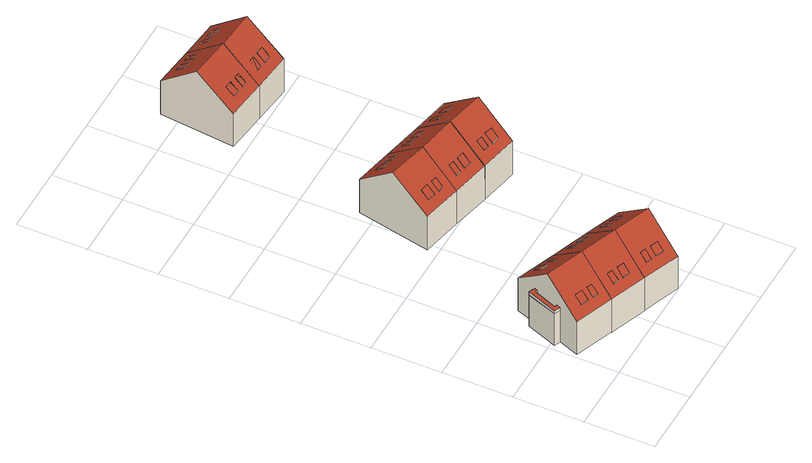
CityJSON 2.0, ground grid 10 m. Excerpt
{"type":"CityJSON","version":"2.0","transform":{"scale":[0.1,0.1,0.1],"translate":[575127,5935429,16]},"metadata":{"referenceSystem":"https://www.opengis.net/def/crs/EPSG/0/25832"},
"CityObjects":{
"building1":{"type":"Building","attributes":{"Grundfläche 2D":"69.646226","Grundhöhe NN":"16.874"},"children":["building1-1","building1-2","building1-3","building1-4","building1-5"],"geometry":[{"type":"Solid","lod":"3","boundaries":[[[[0,1,2,3,4,5]],[[6,7,2,1,8,9]],[[10,11,12,13,14,15,16]],[[9,8,1,0,5,17,18]],[[6,9,18,19]],[[12,11,10,16,20,21,4,3,2,7,6,19,22]],[[5,4,21,17]],[[23,14,13,12,22,24]],[[15,14,23,25]],[[16,15,25,20]],[[25,23,24,22,19,18,17,21,20]]]],"semantics":{"surfaces":[{"type":"RoofSurface"},{"type":"WallSurface"},{"type":"GroundSurface"}],"values":[[0,0,0,1,1,1,1,1,1,1,2]]}}]},
"building1-1":{"type":"BuildingInstallation","parents":["building1"],"geometry":[{"type":"MultiSurface","lod":"3","boundaries":[[[26,27,28,29,30,31]],[[27,26,31,32,33]],[[33,34,28,27]],[[35,36,30,29,28,34]],[[36,32,31,30]]],"semantics":{"surfaces":[{"type":"RoofSurface"},{"type":"WallSurface"}],"values":[0,1,1,1,1]}}]},
"building1-2":{"type":"BuildingInstallation","parents":["building1"],"geometry":[{"type":"MultiSurface","lod":"3","boundaries":[[[37,38,39,40,41,42,43,44]],[[45,46,47,44,43,42,41]],[[48,45,41,40]],[[47,49,50,51,39,38,37,44]],[[51,48,40,39]]],"semantics":{"surfaces":[{"type":"RoofSurface"},{"type":"WallSurface"}],"values":[0,1,1,1,1]}}]},
"building1-3":{"type":"BuildingInstallation","parents":["building1"],"geometry":[{"type":"MultiSurface","lod":"3","boundaries":[[[52,53,54,55,56,57]],[[58,59,55,54]],[[59,60,61,57,56,55]],[[61,62,53,52,57]],[[62,58,54,53]]],"semantics":{"surfaces":[{"type":"RoofSurface"},{"type":"WallSurface"}],"values":[0,1,1,1,1]}}]},
"building1-4":{"type":"BuildingInstallation","parents":["building1"],"geometry":[{"type":"MultiSurface","lod":"3","boundaries":[[[63,64,65,66,67,68,69,70]],[[64,63,71,72]],[[73,74,67,66,65,64,72,75]],[[68,67,74,76]],[[77,71,63,70,69,68,76,78]]],"semantics":{"surfaces":[{"type":"RoofSurface"},{"type":"WallSurface"}],"values":[0,1,1,1,1]}}]},
"building1-5":{"type":"BuildingInstallation","parents":["building1"],"geometry":[{"type":"MultiSurface","lod":"3","boundaries":[[[79,80,81,82,83,84,85,86,87]],[[10,82,81,16]],[[10,88,83,82]],[[88,89,84,83]],[[89,11,85,84]],[[12,86,85,11]],[[12,13,14,79,87,86]],[[14,15,80,79]],[[16,81,80,15]]],"semantics":{"surfaces":[{"type":"RoofSurface"},{"type":"WallSurface"}],"values":[0,1,1,1,1,1,1,1,1]}}]},
"building2":{"type":"Building","attributes":{"Grundfläche 2D":"62.182730","Grundhöhe NN":"16.823"},"children":["building2-1","building2-2","building2-3","building2-4"],"geometry":[{"type":"Solid","lod":"3","boundaries":[[[[9,1,90,91]],[[1,5,92,90]],[[5,1,9,93,94]],[[92,5,94,95]],[[91,90,92,95,96]],[[9,91,96,93]],[[94,93,96,95]]]],"semantics":{"surfaces":[{"type":"RoofSurface"},{"type":"WallSurface"},{"type":"GroundSurface"}],"values":[[0,0,1,1,1,1,2]]}}]},
"building2-1":{"type":"BuildingInstallation","parents":["building2"],"geometry":[{"type":"MultiSurface","lod":"3","boundaries":[[[97,98,99,100]],[[99,98,101,102]],[[100,99,102,103]],[[97,100,103,104]],[[98,97,104,101]]],"semantics":{"surfaces":[{"type":"RoofSurface"},{"type":"WallSurface"}],"values":[0,1,1,1,1]}}]},
"building2-2":{"type":"BuildingInstallation","parents":["building2"],"geometry":[{"type":"MultiSurface","lod":"3","boundaries":[[[105,106,107,108]],[[108,107,109,110]],[[105,108,110,111]],[[106,105,111,112]],[[107,106,112,109]]],"semantics":{"surfaces":[{"type":"RoofSurface"},{"type":"WallSurface"}],"values":[0,1,1,1,1]}}]},
"building2-3":{"type":"BuildingInstallation","parents":["building2"],"geometry":[{"type":"MultiSurface","lod":"3","boundaries":[[[113,114,115,116]],[[116,115,117,118]],[[118,119,113,116]],[[114,113,119,120]],[[120,117,115,114]]],"semantics":{"surfaces":[{"type":"RoofSurface"},{"type":"WallSurface"}],"values":[0,1,1,1,1]}}]},
"building2-4":{"type":"BuildingInstallation","parents":["building2"],"geometry":[{"type":"MultiSurface","lod":"3","boundaries":[[[121,122,123,124]],[[123,122,125,126]],[[127,125,122,121]],[[128,127,121,124]],[[124,123,126,128]]],"semantics":{"surfaces":[{"type":"RoofSurface"},{"type":"WallSurface"}],"values":[0,1,1,1,1]}}]},
"building3":{"type":"Building","attributes":{"Grundfläche 2D":"62.099088","Grundhöhe NN":"16.865"},"children":["building3-1","building3-2","building3-3","building3-4"],"geometry":[{"type":"Solid","lod":"3","boundaries":[[[[91,90,129,130]],[[129,90,92,131,132]],[[92,90,91,133,134]],[[131,92,134,135]],[[136,130,129,132,131,135,137]],[[91,130,136,133]],[[135,134,133,136,137]]]],"semantics":{"surfaces":[{"type":"RoofSurface"},{"type":"WallSurface"},{"type":"GroundSurface"}],"values":[[0,0,1,1,1,1,2]]}}]},
"building3-1":{"type":"BuildingInstallation","parents":["building3"],"geometry":[{"type":"MultiSurface","lod":"3","boundaries":[[[138,139,140,141]],[[138,141,142,143]],[[141,140,144,142]],[[139,138,143,145]],[[140,139,145,144]]],"semantics":{"surfaces":[{"type":"RoofSurface"},{"type":"WallSurface"}],"values":[0,1,1,1,1]}}]},
"building3-2":{"type":"BuildingInstallation","parents":["building3"],"geometry":[{"type":"MultiSurface","lod":"3","boundaries":[[[146,147,148,149]],[[148,147,150,151]],[[149,148,151,152]],[[146,149,152,153]],[[147,146,153,150]]],"semantics":{"surfaces":[{"type":"RoofSurface"},{"type":"WallSurface"}],"values":[0,1,1,1,1]}}]},
"building3-3":{"type":"BuildingInstallation","parents":["building3"],"geometry":[{"type":"MultiSurface","lod":"3","boundaries":[[[154,155,156,157]],[[157,156,158,159]],[[154,157,159,160]],[[155,154,160,161]],[[156,155,161,158]]],"semantics":{"surfaces":[{"type":"RoofSurface"},{"type":"WallSurface"}],"values":[0,1,1,1,1]}}]},
"building3-4":{"type":"BuildingInstallation","parents":["building3"],"geometry":[{"type":"MultiSurface","lod":"3","boundaries":[[[162,163,164,165]],[[165,164,166,167]],[[167,168,162,165]],[[168,169,163,162]],[[164,163,169,166]]],"semantics":{"surfaces":[{"type":"RoofSurface"},{"type":"WallSurface"}],"values":[0,1,1,1,1]}}]},
"building4":{"type":"Building","attributes":{"Grundfläche 2D":"64.608838","Grundhöhe NN":"17.118"},"children":["building4-1","building4-2","building4-3","building4-4"],"geometry":[{"type":"Solid","lod":"3","boundaries":[[[[170,171,172,173]],[[172,174,175,176,173]],[[171,170,177,178]],[[174,172,171,178,179]],[[175,174,179,180]],[[180,181,177,170,173,176,175]],[[180,179,178,177,181]]]],"semantics":{"surfaces":[{"type":"RoofSurface"},{"type":"WallSurface"},{"type":"GroundSurface"}],"values":[[0,0,1,1,1,1,2]]}}]},
"building4-1":{"type":"BuildingInstallation","parents":["building4"],"geometry":[{"type":"MultiSurface","lod":"3","boundaries":[[[182,183,184,185]],[[185,184,186,187]],[[182,185,187,188]],[[183,182,188,189]],[[184,183,189,186]]],"semantics":{"surfaces":[{"type":"RoofSurface"},{"type":"WallSurface"}],"values":[0,1,1,1,1]}}]},
"building4-2":{"type":"BuildingInstallation","parents":["building4"],"geometry":[{"type":"MultiSurface","lod":"3","boundaries":[[[190,191,192,193,194,195]],[[193,196,197,195,194]],[[198,199,192,191]],[[195,197,198,191,190]],[[199,196,193,192]]],"semantics":{"surfaces":[{"type":"RoofSurface"},{"type":"WallSurface"}],"values":[0,1,1,1,1]}}]},
"building4-3":{"type":"BuildingInstallation","parents":["building4"],"geometry":[{"type":"MultiSurface","lod":"3","boundaries":[[[200,201,202,203,204,205]],[[206,207,208,205,204,203]],[[209,206,203,202]],[[208,210,200,205]],[[210,209,202,201,200]]],"semantics":{"surfaces":[{"type":"RoofSurface"},{"type":"WallSurface"}],"values":[0,1,1,1,1]}}]},
"building4-4":{"type":"BuildingInstallation","parents":["building4"],"geometry":[{"type":"MultiSurface","lod":"3","boundaries":[[[211,212,213,214,215]],[[212,211,216,217]],[[217,218,213,212]],[[215,214,213,218,219,220]],[[220,216,211,215]]],"semantics":{"surfaces":[{"type":"RoofSurface"},{"type":"WallSurface"}],"values":[0,1,1,1,1]}}]},
"building5":{"type":"Building","attributes":{"Grundfläche 2D":"62.479571","Grundhöhe NN":"17.138"},"children":["building5-1","building5-2","building5-3","building5-4"],"geometry":[{"type":"Solid","lod":"3","boundaries":[[[[221,222,170,173]],[[223,224,221,173,176,175]],[[170,222,225,177]],[[180,175,176,173,170,177,181]],[[223,175,180,226]],[[222,221,224,223,226,225]],[[180,181,177,225,226]]]],"semantics":{"surfaces":[{"type":"RoofSurface"},{"type":"WallSurface"},{"type":"GroundSurface"}],"values":[[0,0,1,1,1,1,2]]}}]},
"building5-1":{"type":"BuildingInstallation","parents":["building5"],"geometry":[{"type":"MultiSurface","lod":"3","boundaries":[[[227,228,229,230,231,232,233]],[[234,235,229,228]],[[235,236,230,229]],[[231,230,236,237,233,232]],[[228,227,233,237,234]]],"semantics":{"surfaces":[{"type":"RoofSurface"},{"type":"WallSurface"}],"values":[0,1,1,1,1]}}]},
"building5-2":{"type":"BuildingInstallation","parents":["building5"],"geometry":[{"type":"MultiSurface","lod":"3","boundaries":[[[238,239,240,241]],[[241,240,242,243]],[[238,241,243,244]],[[239,238,244,245]],[[240,239,245,242]]],"semantics":{"surfaces":[{"type":"RoofSurface"},{"type":"WallSurface"}],"values":[0,1,1,1,1]}}]},
"building5-3":{"type":"BuildingInstallation","parents":["building5"],"geometry":[{"type":"MultiSurface","lod":"3","boundaries":[[[246,247,248,249]],[[249,248,250,251]],[[246,249,251,252]],[[247,246,252,253]],[[248,247,253,250]]],"semantics":{"surfaces":[{"type":"RoofSurface"},{"type":"WallSurface"}],"values":[0,1,1,1,1]}}]},
"building5-4":{"type":"BuildingInstallation","parents":["building5"],"geometry":[{"type":"MultiSurface","lod":"3","boundaries":[[[254,255,256,257,258,259]],[[260,261,259,258,257]],[[261,262,254,259]],[[262,263,255,254]],[[257,256,255,263,264,260]]],"semantics":{"surfaces":[{"type":"RoofSurface"},{"type":"WallSurface"}],"values":[0,1,1,1,1]}}]},
"building6":{"type":"Building","attributes":{"Grundfläche 2D":"62.308083","Grundhöhe NN":"17.095"},"children":["building6-1","building6-2","building6-3","building6-4"],"geometry":[{"type":"Solid","lod":"3","boundaries":[[[[265,222,221,266]],[[221,223,267,266]],[[222,265,268,225]],[[223,221,222,225,226]],[[267,223,226,269]],[[265,266,267,269,268]],[[226,225,268,269]]]],"semantics":{"surfaces":[{"type":"RoofSurface"},{"type":"WallSurface"},{"type":"GroundSurface"}],"values":[[0,0,1,1,1,1,2]]}}]},
"building6-1":{"type":"BuildingInstallation","parents":["building6"],"geometry":[{"type":"MultiSurface","lod":"3","boundaries":[[[270,271,272,273]],[[273,272,274,275]],[[270,273,275,276]],[[271,270,276,277]],[[272,271,277,274]]],"semantics":{"surfaces":[{"type":"RoofSurface"},{"type":"WallSurface"}],"values":[0,1,1,1,1]}}]},
"building6-2":{"type":"BuildingInstallation","parents":["building6"],"geometry":[{"type":"MultiSurface","lod":"3","boundaries":[[[278,279,280,281]],[[281,280,282,283]],[[278,281,283,284]],[[279,278,284,285]],[[280,279,285,282]]],"semantics":{"surfaces":[{"type":"RoofSurface"},{"type":"WallSurface"}],"values":[0,1,1,1,1]}}]},
"building6-3":{"type":"BuildingInstallation","parents":["building6"],"geometry":[{"type":"MultiSurface","lod":"3","boundaries":[[[286,287,288,289]],[[289,288,290,291]],[[288,287,292,290]],[[286,289,291,293]],[[287,286,293,292]]],"semantics":{"surfaces":[{"type":"RoofSurface"},{"type":"WallSurface"}],"values":[0,1,1,1,1]}}]},
"building6-4":{"type":"BuildingInstallation","parents":["building6"],"geometry":[{"type":"MultiSurface","lod":"3","boundaries":[[[294,295,296,297]],[[297,296,298,299]],[[295,294,300,301]],[[294,297,299,300]],[[296,295,301,298]]],"semantics":{"surfaces":[{"type":"RoofSurface"},{"type":"WallSurface"}],"values":[0,1,1,1,1]}}]},
"building7":{"type":"Building","attributes":{"Grundfläche 2D":"65.982019","Grundhöhe NN":"17.218"},"children":["building7-1","building7-2","building7-3","building7-4"],"geometry":[{"type":"Solid","lod":"3","boundaries":[[[[302,303,304,305,306]],[[307,308,305,304,309]],[[310,307,309,304,303,302,311,312]],[[308,307,310,313]],[[306,305,308,313,314]],[[302,306,314,311]],[[310,312,311,314,313]]]],"semantics":{"surfaces":[{"type":"RoofSurface"},{"type":"WallSurface"},{"type":"GroundSurface"}],"values":[[0,0,1,1,1,1,2]]}}]},
"building7-1":{"type":"BuildingInstallation","parents":["building7"],"geometry":[{"type":"MultiSurface","lod":"3","boundaries":[[[315,316,317,318,319,320]],[[318,321,322,320,319]],[[320,322,323,316,315]],[[323,324,317,316]],[[324,321,318,317]]],"semantics":{"surfaces":[{"type":"RoofSurface"},{"type":"WallSurface"}],"values":[0,1,1,1,1]}}]},
"building7-2":{"type":"BuildingInstallation","parents":["building7"],"geometry":[{"type":"MultiSurface","lod":"3","boundaries":[[[325,326,327,328]],[[326,325,329,330]],[[325,328,331,329]],[[328,327,332,331]],[[327,326,330,332]]],"semantics":{"surfaces":[{"type":"RoofSurface"},{"type":"WallSurface"}],"values":[0,1,1,1,1]}}]},
"building7-3":{"type":"BuildingInstallation","parents":["building7"],"geometry":[{"type":"MultiSurface","lod":"3","boundaries":[[[333,334,335,336,337,338,339]],[[339,338,337,340,341,342]],[[342,343,333,339]],[[333,343,344,345,336,335,334]],[[345,340,337,336]]],"semantics":{"surfaces":[{"type":"RoofSurface"},{"type":"WallSurface"}],"values":[0,1,1,1,1]}}]},
"building7-4":{"type":"BuildingInstallation","parents":["building7"],"geometry":[{"type":"MultiSurface","lod":"3","boundaries":[[[346,347,348,349,350]],[[351,352,350,349]],[[351,349,348,353,354]],[[352,355,347,346,350]],[[355,353,348,347]]],"semantics":{"surfaces":[{"type":"RoofSurface"},{"type":"WallSurface"}],"values":[0,1,1,1,1]}}]},
"building8":{"type":"Building","attributes":{"Grundfläche 2D":"62.510493","Grundhöhe NN":"17.246"},"children":["building8-1","building8-2","building8-3","building8-4"],"geometry":[{"type":"Solid","lod":"3","boundaries":[[[[307,309,304,356,357]],[[358,356,304,302,359]],[[311,302,304,309,307,310,312]],[[359,302,311,360]],[[357,356,358,359,360,361]],[[307,357,361,310]],[[311,312,310,361,360]]]],"semantics":{"surfaces":[{"type":"RoofSurface"},{"type":"WallSurface"},{"type":"GroundSurface"}],"values":[[0,0,1,1,1,1,2]]}}]},
"building8-1":{"type":"BuildingInstallation","parents":["building8"],"geometry":[{"type":"MultiSurface","lod":"3","boundaries":[[[362,363,364,365]],[[365,364,366,367]],[[362,365,367,368]],[[363,362,368,369]],[[364,363,369,366]]],"semantics":{"surfaces":[{"type":"RoofSurface"},{"type":"WallSurface"}],"values":[0,1,1,1,1]}}]},
"building8-2":{"type":"BuildingInstallation","parents":["building8"],"geometry":[{"type":"MultiSurface","lod":"3","boundaries":[[[370,371,372,373]],[[373,372,374,375]],[[370,373,375,376]],[[371,370,376,377]],[[372,371,377,374]]],"semantics":{"surfaces":[{"type":"RoofSurface"},{"type":"WallSurface"}],"values":[0,1,1,1,1]}}]},
"building8-3":{"type":"BuildingInstallation","parents":["building8"],"geometry":[{"type":"MultiSurface","lod":"3","boundaries":[[[378,379,380,381,382,383,384]],[[385,386,387,383,382,381]],[[387,388,384,383]],[[378,384,388,389,380,379]],[[389,385,381,380]]],"semantics":{"surfaces":[{"type":"RoofSurface"},{"type":"WallSurface"}],"values":[0,1,1,1,1]}}]},
"building8-4":{"type":"BuildingInstallation","parents":["building8"],"geometry":[{"type":"MultiSurface","lod":"3","boundaries":[[[390,391,392,393,394,395,396]],[[397,398,390,396]],[[398,399,391,390]],[[399,400,401,393,392,391]],[[401,402,403,397,396,395,394,393]]],"semantics":{"surfaces":[{"type":"RoofSurface"},{"type":"WallSurface"}],"values":[0,1,1,1,1]}}]}
},
"vertices":[
[62,44,69],[80,92,112],[24,113,112],[16,91,92],[5,62,66],[61,41,66],[43,164,66],[32,135,92],[98,141,68],[99,143,66],[18,97,64],[30,130,64],[32,135,64],[29,137,64],[24,139,64],[7,95,64],[16,91,64],[61,41,9],[99,143,9],[43,164,9],[16,91,9],[5,62,9],[32,135,9],[24,139,9],[29,137,9],[7,95,9],
[29,76,86],[26,66,77],[37,62,77],[39,68,82],[41,73,86],[30,77,86],[30,77,85],[26,66,76],[37,62,76],[39,68,81],[41,73,85],
[75,140,77],[75,139,78],[71,129,87],[78,126,87],[83,138,76],[79,139,76],[76,141,76],[75,141,76],[83,138,75],[76,141,75],[75,141,75],[78,126,86],[75,140,76],[75,139,77],[71,129,86],
[48,58,77],[52,56,77],[56,67,86],[49,70,86],[46,61,78],[45,59,77],[56,67,85],[49,70,85],[46,61,77],[45,59,76],[52,56,76],
[52,136,87],[62,132,87],[64,138,82],[65,139,81],[67,144,76],[56,148,76],[52,138,85],[52,137,86],[52,136,86],[62,132,86],[65,139,80],[67,144,75],[64,138,81],[56,148,75],[52,137,85],[52,138,84],
[24,139,70],[7,95,70],[16,91,70],[18,97,70],[14,98,70],[27,131,70],[30,130,70],[32,135,70],[29,137,70],[14,98,64],[27,131,64],
[133,72,112],[153,123,66],[114,21,66],[99,143,8],[61,41,8],[114,21,8],[153,123,8],
[124,122,76],[120,111,87],[131,107,87],[135,118,76],[120,111,86],[131,107,86],[135,118,75],[124,122,75],
[104,37,77],[108,48,86],[98,52,86],[93,41,77],[98,52,85],[93,41,76],[104,37,76],[108,48,85],
[109,128,76],[104,117,87],[112,114,87],[116,125,76],[112,114,86],[116,125,75],[109,128,75],[104,117,86],
[86,44,77],[90,55,86],[82,58,86],[78,47,77],[90,55,85],[82,58,85],[86,44,76],[78,47,76],
[187,52,112],[206,103,66],[168,1,66],[169,4,69],[153,123,9],[114,21,9],[168,1,9],[206,103,9],[169,4,9],
[162,108,76],[158,96,87],[165,93,87],[170,105,76],[170,105,75],[162,108,75],[165,93,86],[158,96,86],
[178,102,76],[174,90,87],[184,86,87],[189,98,76],[174,90,86],[184,86,86],[189,98,75],[178,102,75],
[158,16,77],[162,27,86],[151,31,86],[147,21,77],[151,31,85],[147,21,76],[158,16,76],[162,27,85],
[139,24,77],[143,35,86],[135,37,86],[131,27,77],[135,37,85],[131,27,76],[139,24,76],[143,35,85],
[168,409,70],[110,421,70],[99,368,115],[157,355,115],[88,314,70],[146,302,70],[146,305,73],[168,409,11],[110,421,11],[88,314,11],[146,302,11],[146,305,11],
[125,406,80],[123,395,90],[134,393,90],[136,404,80],[134,393,89],[136,404,79],[125,406,79],[123,395,89],
[108,326,84],[107,322,80],[119,319,80],[121,331,90],[117,332,90],[109,333,90],[121,331,89],[109,333,89],[107,322,79],[119,319,79],
[145,402,80],[143,394,87],[142,391,90],[151,389,90],[153,400,80],[153,401,80],[151,389,89],[153,400,79],[153,401,79],[142,391,89],[145,402,79],
[135,316,80],[138,327,90],[129,329,90],[129,328,89],[127,317,80],[135,316,79],[138,327,89],[129,329,89],[129,328,88],[127,317,79],
[213,344,115],[224,397,70],[202,290,70],[202,293,72],[224,397,11],[202,290,11],
[185,318,90],[181,318,90],[178,307,80],[190,304,80],[190,307,82],[191,309,84],[192,316,90],[181,318,89],[178,307,79],[190,304,79],[192,316,89],
[162,310,80],[170,308,80],[173,320,90],[165,322,90],[173,320,89],[165,322,89],[162,310,79],[170,308,79],
[179,395,80],[177,384,90],[185,382,90],[187,394,80],[185,382,89],[187,394,79],[179,395,79],[177,384,89],
[196,392,80],[194,380,90],[196,380,90],[206,378,90],[208,387,82],[208,389,80],[206,378,89],[208,389,79],[196,392,79],[194,380,89],[196,380,89],
[280,386,70],[269,332,115],[258,279,70],[280,386,11],[258,279,11],
[218,299,80],[226,297,80],[229,308,90],[220,310,90],[229,308,89],[220,310,89],[218,299,79],[226,297,79],
[253,380,80],[250,368,90],[262,366,90],[264,378,80],[262,366,89],[264,378,79],[253,380,79],[250,368,89],
[234,295,80],[246,293,80],[249,304,90],[237,307,90],[249,304,89],[237,307,89],[246,293,79],[234,295,79],
[235,384,80],[233,372,90],[241,370,90],[243,382,80],[241,370,89],[243,382,79],[235,384,79],[233,372,89],
[205,609,70],[206,612,72],[211,663,116],[151,670,116],[145,616,70],[217,718,70],[157,725,70],[217,716,72],[217,718,12],[205,609,12],[217,716,12],[157,725,12],[145,616,12],
[165,630,85],[165,625,80],[176,624,80],[177,636,90],[173,636,90],[166,637,90],[177,636,89],[166,637,89],[165,625,79],[176,624,79],
[174,711,81],[173,700,90],[184,698,90],[185,710,81],[174,711,80],[173,700,89],[185,710,80],[184,698,89],
[194,709,81],[193,701,87],[193,700,89],[193,697,90],[202,696,90],[203,706,82],[203,708,81],[202,696,89],[203,706,81],[203,708,80],[194,709,80],[193,700,88],[193,697,89],
[186,633,89],[185,623,80],[193,622,80],[195,634,90],[186,635,90],[195,634,89],[186,635,89],[193,622,79],[194,625,82],[185,623,79],
[268,658,116],[274,712,70],[263,606,72],[262,603,70],[262,603,12],[274,712,12],
[228,618,80],[230,630,90],[222,631,90],[220,619,80],[222,631,89],[220,619,79],[228,618,79],[230,630,89],
[247,703,81],[246,692,90],[257,691,90],[258,702,81],[257,691,89],[258,702,80],[247,703,80],[246,692,89],
[230,703,83],[230,701,84],[229,694,90],[237,693,90],[237,694,89],[238,704,81],[230,705,81],[237,693,89],[237,694,88],[238,704,80],[230,705,80],[229,694,89],
[237,617,80],[248,616,80],[249,621,85],[250,628,90],[242,629,90],[241,629,90],[238,629,90],[238,629,89],[237,617,79],[248,616,79],[249,621,84],[250,628,89],[242,629,89],[241,629,89]
]}
